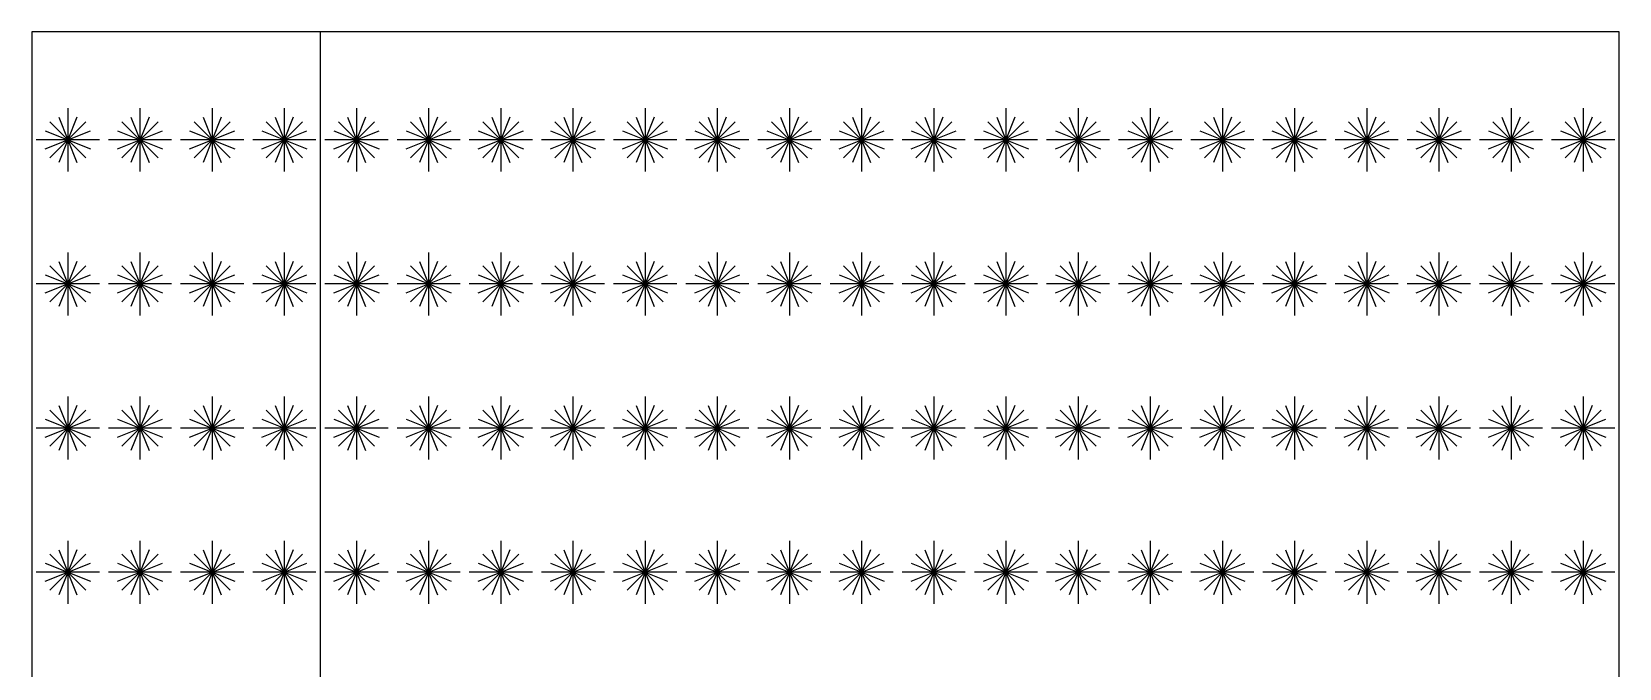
# Model space of a CAD drawing. Header units: inches. Extents: x 0 to 11, y -1.5 to 10.
# Drawn here: x 0 to 11, y 5.58 to 10 of the extents above; entities that cross this region are included whole.
import ezdxf

# ---------------------------------------------------------------- set-up
doc = ezdxf.new("R2010")
doc.units = ezdxf.units.IN
doc.header["$LTSCALE"] = 0.01
doc.header["$MEASUREMENT"] = 0

msp = doc.modelspace()

# ---------------------------------------------------------------- linework, layer by layer
at = {"linetype": 'Continuous'}
for p, q in [((0.25, 9.4688), (0.25, 9.0313)), ((0.75, 9.4688), (0.75, 9.0313)), ((1.25, 9.4688), (1.25, 9.0313)), ((1.75, 9.4688), (1.75, 9.0313)), ((2.25, 9.4688), (2.25, 9.0313)), ((2.75, 9.4688), (2.75, 9.0313)), ((3.25, 9.4688), (3.25, 9.0313)), ((3.75, 9.4688), (3.75, 9.0313)), ((4.25, 9.4688), (4.25, 9.0313)), ((4.75, 9.4688), (4.75, 9.0313)), ((5.25, 9.4688), (5.25, 9.0313)), ((5.75, 9.4688), (5.75, 9.0313)), ((6.25, 9.4688), (6.25, 9.0313)), ((6.75, 9.4688), (6.75, 9.0313)), ((7.25, 9.4688), (7.25, 9.0313)), ((7.75, 9.4688), (7.75, 9.0313)), ((8.25, 9.4688), (8.25, 9.0313)), ((8.75, 9.4688), (8.75, 9.0313)), ((9.25, 9.4688), (9.25, 9.0313)), ((9.75, 9.4688), (9.75, 9.0313)), ((10.25, 9.4688), (10.25, 9.0313)), ((10.75, 9.4688), (10.75, 9.0313)), ((0.125, 9.375), (0.375, 9.125)), ((0.375, 9.375), (0.125, 9.125)), ((0.3125, 9.4063), (0.1875, 9.0938)), ((0.1875, 9.4063), (0.3125, 9.0938)), ((0.625, 9.375), (0.875, 9.125)), ((0.875, 9.375), (0.625, 9.125)), ((0.8125, 9.4063), (0.6875, 9.0938)), ((0.6875, 9.4063), (0.8125, 9.0938)), ((1.125, 9.375), (1.375, 9.125)), ((1.375, 9.375), (1.125, 9.125)), ((1.3125, 9.4063), (1.1875, 9.0938)), ((1.1875, 9.4063), (1.3125, 9.0938)), ((1.625, 9.375), (1.875, 9.125)), ((1.875, 9.375), (1.625, 9.125)), ((1.8125, 9.4063), (1.6875, 9.0938)), ((1.6875, 9.4063), (1.8125, 9.0938)), ((2.125, 9.375), (2.375, 9.125)), ((2.375, 9.375), (2.125, 9.125)), ((2.3125, 9.4063), (2.1875, 9.0938)), ((2.1875, 9.4063), (2.3125, 9.0938)), ((2.625, 9.375), (2.875, 9.125)), ((2.875, 9.375), (2.625, 9.125)), ((2.8125, 9.4063), (2.6875, 9.0938)), ((2.6875, 9.4063), (2.8125, 9.0938)), ((3.125, 9.375), (3.375, 9.125)), ((3.375, 9.375), (3.125, 9.125)), ((3.3125, 9.4063), (3.1875, 9.0938)), ((3.1875, 9.4063), (3.3125, 9.0938)), ((3.625, 9.375), (3.875, 9.125)), ((3.875, 9.375), (3.625, 9.125)), ((3.8125, 9.4063), (3.6875, 9.0938)), ((3.6875, 9.4063), (3.8125, 9.0938)), ((4.125, 9.375), (4.375, 9.125)), ((4.375, 9.375), (4.125, 9.125)), ((4.3125, 9.4063), (4.1875, 9.0938)), ((4.1875, 9.4063), (4.3125, 9.0938)), ((4.625, 9.375), (4.875, 9.125)), ((4.875, 9.375), (4.625, 9.125)), ((4.8125, 9.4063), (4.6875, 9.0938)), ((4.6875, 9.4063), (4.8125, 9.0938)), ((5.125, 9.375), (5.375, 9.125)), ((5.375, 9.375), (5.125, 9.125)), ((5.3125, 9.4063), (5.1875, 9.0938)), ((5.1875, 9.4063), (5.3125, 9.0938)), ((5.625, 9.375), (5.875, 9.125)), ((5.875, 9.375), (5.625, 9.125)), ((5.8125, 9.4063), (5.6875, 9.0938)), ((5.6875, 9.4063), (5.8125, 9.0938)), ((6.125, 9.375), (6.375, 9.125)), ((6.375, 9.375), (6.125, 9.125)), ((6.3125, 9.4063), (6.1875, 9.0938)), ((6.1875, 9.4063), (6.3125, 9.0938)), ((6.625, 9.375), (6.875, 9.125)), ((6.875, 9.375), (6.625, 9.125)), ((6.8125, 9.4063), (6.6875, 9.0938)), ((6.6875, 9.4063), (6.8125, 9.0938)), ((7.125, 9.375), (7.375, 9.125)), ((7.375, 9.375), (7.125, 9.125)), ((7.3125, 9.4063), (7.1875, 9.0938)), ((7.1875, 9.4063), (7.3125, 9.0938)), ((7.625, 9.375), (7.875, 9.125)), ((7.875, 9.375), (7.625, 9.125)), ((7.8125, 9.4063), (7.6875, 9.0938)), ((7.6875, 9.4063), (7.8125, 9.0938)), ((8.125, 9.375), (8.375, 9.125)), ((8.375, 9.375), (8.125, 9.125)), ((8.3125, 9.4063), (8.1875, 9.0938)), ((8.1875, 9.4063), (8.3125, 9.0938)), ((8.625, 9.375), (8.875, 9.125)), ((8.875, 9.375), (8.625, 9.125)), ((8.8125, 9.4063), (8.6875, 9.0938)), ((8.6875, 9.4063), (8.8125, 9.0938)), ((9.125, 9.375), (9.375, 9.125)), ((9.375, 9.375), (9.125, 9.125)), ((9.3125, 9.4063), (9.1875, 9.0938)), ((9.1875, 9.4063), (9.3125, 9.0938)), ((9.625, 9.375), (9.875, 9.125)), ((9.875, 9.375), (9.625, 9.125)), ((9.8125, 9.4063), (9.6875, 9.0938)), ((9.6875, 9.4063), (9.8125, 9.0938)), ((10.125, 9.375), (10.375, 9.125)), ((10.375, 9.375), (10.125, 9.125)), ((10.3125, 9.4063), (10.1875, 9.0938)), ((10.1875, 9.4063), (10.3125, 9.0938)), ((10.625, 9.375), (10.875, 9.125)), ((10.875, 9.375), (10.625, 9.125)), ((10.8125, 9.4063), (10.6875, 9.0938)), ((10.6875, 9.4063), (10.8125, 9.0938)), ((0.4688, 9.25), (0.0313, 9.25)), ((0.0938, 9.1875), (0.4063, 9.3125)), ((0.0938, 9.3125), (0.4063, 9.1875)), ((0.9688, 9.25), (0.5313, 9.25)), ((0.5938, 9.1875), (0.9063, 9.3125)), ((0.5938, 9.3125), (0.9063, 9.1875)), ((1.4688, 9.25), (1.0313, 9.25)), ((1.0938, 9.1875), (1.4063, 9.3125)), ((1.0938, 9.3125), (1.4063, 9.1875)), ((1.9688, 9.25), (1.5313, 9.25)), ((1.5938, 9.1875), (1.9063, 9.3125)), ((1.5938, 9.3125), (1.9063, 9.1875)), ((2.4688, 9.25), (2.0313, 9.25)), ((2.0938, 9.1875), (2.4063, 9.3125)), ((2.0938, 9.3125), (2.4063, 9.1875)), ((2.9688, 9.25), (2.5313, 9.25)), ((2.5938, 9.1875), (2.9063, 9.3125)), ((2.5938, 9.3125), (2.9063, 9.1875)), ((3.4688, 9.25), (3.0313, 9.25)), ((3.0938, 9.1875), (3.4063, 9.3125)), ((3.0938, 9.3125), (3.4063, 9.1875)), ((3.9688, 9.25), (3.5313, 9.25)), ((3.5938, 9.1875), (3.9063, 9.3125)), ((3.5938, 9.3125), (3.9063, 9.1875)), ((4.4688, 9.25), (4.0313, 9.25)), ((4.0938, 9.1875), (4.4063, 9.3125)), ((4.0938, 9.3125), (4.4063, 9.1875)), ((4.9688, 9.25), (4.5313, 9.25)), ((4.5938, 9.1875), (4.9063, 9.3125)), ((4.5938, 9.3125), (4.9063, 9.1875)), ((5.4688, 9.25), (5.0313, 9.25)), ((5.0938, 9.1875), (5.4063, 9.3125)), ((5.0938, 9.3125), (5.4063, 9.1875)), ((5.9688, 9.25), (5.5313, 9.25)), ((5.5938, 9.1875), (5.9063, 9.3125)), ((5.5938, 9.3125), (5.9063, 9.1875)), ((6.4688, 9.25), (6.0313, 9.25)), ((6.0938, 9.1875), (6.4063, 9.3125)), ((6.0938, 9.3125), (6.4063, 9.1875)), ((6.9688, 9.25), (6.5313, 9.25)), ((6.5938, 9.1875), (6.9063, 9.3125)), ((6.5938, 9.3125), (6.9063, 9.1875)), ((7.4688, 9.25), (7.0313, 9.25)), ((7.0938, 9.1875), (7.4063, 9.3125)), ((7.0938, 9.3125), (7.4063, 9.1875)), ((7.9688, 9.25), (7.5313, 9.25)), ((7.5938, 9.1875), (7.9063, 9.3125)), ((7.5938, 9.3125), (7.9063, 9.1875)), ((8.4688, 9.25), (8.0313, 9.25)), ((8.0938, 9.1875), (8.4063, 9.3125)), ((8.0938, 9.3125), (8.4063, 9.1875)), ((8.9688, 9.25), (8.5313, 9.25)), ((8.5938, 9.1875), (8.9063, 9.3125)), ((8.5938, 9.3125), (8.9063, 9.1875)), ((9.4688, 9.25), (9.0313, 9.25)), ((9.0938, 9.1875), (9.4063, 9.3125)), ((9.0938, 9.3125), (9.4063, 9.1875)), ((9.9688, 9.25), (9.5313, 9.25)), ((9.5938, 9.1875), (9.9063, 9.3125)), ((9.5938, 9.3125), (9.9063, 9.1875)), ((10.4688, 9.25), (10.0313, 9.25)), ((10.0938, 9.1875), (10.4063, 9.3125)), ((10.0938, 9.3125), (10.4063, 9.1875)), ((10.9688, 9.25), (10.5313, 9.25)), ((10.5938, 9.1875), (10.9063, 9.3125)), ((10.5938, 9.3125), (10.9063, 9.1875)), ((0.125, 8.375), (0.375, 8.125)), ((0.375, 8.375), (0.125, 8.125)), ((0.3125, 8.4063), (0.1875, 8.0938)), ((0.1875, 8.4063), (0.3125, 8.0938)), ((0.25, 8.4688), (0.25, 8.0313)), ((0.625, 8.375), (0.875, 8.125)), ((0.875, 8.375), (0.625, 8.125)), ((0.8125, 8.4063), (0.6875, 8.0938)), ((0.6875, 8.4063), (0.8125, 8.0938)), ((0.75, 8.4688), (0.75, 8.0313)), ((1.125, 8.375), (1.375, 8.125)), ((1.375, 8.375), (1.125, 8.125)), ((1.3125, 8.4063), (1.1875, 8.0938)), ((1.1875, 8.4063), (1.3125, 8.0938)), ((1.25, 8.4688), (1.25, 8.0313)), ((1.625, 8.375), (1.875, 8.125)), ((1.875, 8.375), (1.625, 8.125)), ((1.8125, 8.4063), (1.6875, 8.0938)), ((1.6875, 8.4063), (1.8125, 8.0938)), ((1.75, 8.4688), (1.75, 8.0313)), ((2.125, 8.375), (2.375, 8.125)), ((2.375, 8.375), (2.125, 8.125)), ((2.3125, 8.4063), (2.1875, 8.0938)), ((2.1875, 8.4063), (2.3125, 8.0938)), ((2.25, 8.4688), (2.25, 8.0313)), ((2.625, 8.375), (2.875, 8.125)), ((2.875, 8.375), (2.625, 8.125)), ((2.8125, 8.4063), (2.6875, 8.0938)), ((2.6875, 8.4063), (2.8125, 8.0938)), ((2.75, 8.4688), (2.75, 8.0313)), ((3.125, 8.375), (3.375, 8.125)), ((3.375, 8.375), (3.125, 8.125)), ((3.3125, 8.4063), (3.1875, 8.0938)), ((3.1875, 8.4063), (3.3125, 8.0938)), ((3.25, 8.4688), (3.25, 8.0313)), ((3.625, 8.375), (3.875, 8.125)), ((3.875, 8.375), (3.625, 8.125)), ((3.8125, 8.4063), (3.6875, 8.0938)), ((3.6875, 8.4063), (3.8125, 8.0938)), ((3.75, 8.4688), (3.75, 8.0313)), ((4.125, 8.375), (4.375, 8.125)), ((4.375, 8.375), (4.125, 8.125)), ((4.3125, 8.4063), (4.1875, 8.0938)), ((4.1875, 8.4063), (4.3125, 8.0938)), ((4.25, 8.4688), (4.25, 8.0313)), ((4.625, 8.375), (4.875, 8.125)), ((4.875, 8.375), (4.625, 8.125)), ((4.8125, 8.4063), (4.6875, 8.0938)), ((4.6875, 8.4063), (4.8125, 8.0938)), ((4.75, 8.4688), (4.75, 8.0313)), ((5.125, 8.375), (5.375, 8.125)), ((5.375, 8.375), (5.125, 8.125)), ((5.3125, 8.4063), (5.1875, 8.0938)), ((5.1875, 8.4063), (5.3125, 8.0938)), ((5.25, 8.4688), (5.25, 8.0313)), ((5.625, 8.375), (5.875, 8.125)), ((5.875, 8.375), (5.625, 8.125)), ((5.8125, 8.4063), (5.6875, 8.0938)), ((5.6875, 8.4063), (5.8125, 8.0938)), ((5.75, 8.4688), (5.75, 8.0313)), ((6.125, 8.375), (6.375, 8.125)), ((6.375, 8.375), (6.125, 8.125)), ((6.3125, 8.4063), (6.1875, 8.0938)), ((6.1875, 8.4063), (6.3125, 8.0938)), ((6.25, 8.4688), (6.25, 8.0313)), ((6.625, 8.375), (6.875, 8.125)), ((6.875, 8.375), (6.625, 8.125)), ((6.8125, 8.4063), (6.6875, 8.0938)), ((6.6875, 8.4063), (6.8125, 8.0938)), ((6.75, 8.4688), (6.75, 8.0313)), ((7.125, 8.375), (7.375, 8.125)), ((7.375, 8.375), (7.125, 8.125)), ((7.3125, 8.4063), (7.1875, 8.0938)), ((7.1875, 8.4063), (7.3125, 8.0938)), ((7.25, 8.4688), (7.25, 8.0313)), ((7.625, 8.375), (7.875, 8.125)), ((7.875, 8.375), (7.625, 8.125)), ((7.8125, 8.4063), (7.6875, 8.0938)), ((7.6875, 8.4063), (7.8125, 8.0938)), ((7.75, 8.4688), (7.75, 8.0313)), ((8.125, 8.375), (8.375, 8.125)), ((8.375, 8.375), (8.125, 8.125)), ((8.3125, 8.4063), (8.1875, 8.0938)), ((8.1875, 8.4063), (8.3125, 8.0938)), ((8.25, 8.4688), (8.25, 8.0313)), ((8.625, 8.375), (8.875, 8.125)), ((8.875, 8.375), (8.625, 8.125)), ((8.8125, 8.4063), (8.6875, 8.0938)), ((8.6875, 8.4063), (8.8125, 8.0938)), ((8.75, 8.4688), (8.75, 8.0313)), ((9.125, 8.375), (9.375, 8.125)), ((9.375, 8.375), (9.125, 8.125)), ((9.3125, 8.4063), (9.1875, 8.0938)), ((9.1875, 8.4063), (9.3125, 8.0938)), ((9.25, 8.4688), (9.25, 8.0313)), ((9.625, 8.375), (9.875, 8.125)), ((9.875, 8.375), (9.625, 8.125)), ((9.8125, 8.4063), (9.6875, 8.0938)), ((9.6875, 8.4063), (9.8125, 8.0938)), ((9.75, 8.4688), (9.75, 8.0313)), ((10.125, 8.375), (10.375, 8.125)), ((10.375, 8.375), (10.125, 8.125)), ((10.3125, 8.4063), (10.1875, 8.0938)), ((10.1875, 8.4063), (10.3125, 8.0938)), ((10.25, 8.4688), (10.25, 8.0313)), ((10.625, 8.375), (10.875, 8.125)), ((10.875, 8.375), (10.625, 8.125)), ((10.8125, 8.4063), (10.6875, 8.0938)), ((10.6875, 8.4063), (10.8125, 8.0938)), ((10.75, 8.4688), (10.75, 8.0313)), ((0.0938, 8.1875), (0.4063, 8.3125)), ((0.0938, 8.3125), (0.4063, 8.1875)), ((0.5938, 8.1875), (0.9063, 8.3125)), ((0.5938, 8.3125), (0.9063, 8.1875)), ((1.0938, 8.1875), (1.4063, 8.3125)), ((1.0938, 8.3125), (1.4063, 8.1875)), ((1.5938, 8.1875), (1.9063, 8.3125)), ((1.5938, 8.3125), (1.9063, 8.1875)), ((2.0938, 8.1875), (2.4063, 8.3125)), ((2.0938, 8.3125), (2.4063, 8.1875)), ((2.5938, 8.1875), (2.9063, 8.3125)), ((2.5938, 8.3125), (2.9063, 8.1875)), ((3.0938, 8.1875), (3.4063, 8.3125)), ((3.0938, 8.3125), (3.4063, 8.1875)), ((3.5938, 8.1875), (3.9063, 8.3125)), ((3.5938, 8.3125), (3.9063, 8.1875)), ((4.0938, 8.1875), (4.4063, 8.3125)), ((4.0938, 8.3125), (4.4063, 8.1875)), ((4.5938, 8.1875), (4.9063, 8.3125)), ((4.5938, 8.3125), (4.9063, 8.1875)), ((5.0938, 8.1875), (5.4063, 8.3125)), ((5.0938, 8.3125), (5.4063, 8.1875)), ((5.5938, 8.1875), (5.9063, 8.3125)), ((5.5938, 8.3125), (5.9063, 8.1875)), ((6.0938, 8.1875), (6.4063, 8.3125)), ((6.0938, 8.3125), (6.4063, 8.1875)), ((6.5938, 8.1875), (6.9063, 8.3125)), ((6.5938, 8.3125), (6.9063, 8.1875)), ((7.0938, 8.1875), (7.4063, 8.3125)), ((7.0938, 8.3125), (7.4063, 8.1875)), ((7.5938, 8.1875), (7.9063, 8.3125)), ((7.5938, 8.3125), (7.9063, 8.1875)), ((8.0938, 8.1875), (8.4063, 8.3125)), ((8.0938, 8.3125), (8.4063, 8.1875)), ((8.5938, 8.1875), (8.9063, 8.3125)), ((8.5938, 8.3125), (8.9063, 8.1875)), ((9.0938, 8.1875), (9.4063, 8.3125)), ((9.0938, 8.3125), (9.4063, 8.1875)), ((9.5938, 8.1875), (9.9063, 8.3125)), ((9.5938, 8.3125), (9.9063, 8.1875)), ((10.0938, 8.1875), (10.4063, 8.3125)), ((10.0938, 8.3125), (10.4063, 8.1875)), ((10.5938, 8.1875), (10.9063, 8.3125)), ((10.5938, 8.3125), (10.9063, 8.1875)), ((0.4688, 8.25), (0.0313, 8.25)), ((0.9688, 8.25), (0.5313, 8.25)), ((1.4688, 8.25), (1.0313, 8.25)), ((1.9688, 8.25), (1.5313, 8.25)), ((2.4688, 8.25), (2.0313, 8.25)), ((2.9688, 8.25), (2.5313, 8.25)), ((3.4688, 8.25), (3.0313, 8.25)), ((3.9688, 8.25), (3.5313, 8.25)), ((4.4688, 8.25), (4.0313, 8.25)), ((4.9688, 8.25), (4.5313, 8.25)), ((5.4688, 8.25), (5.0313, 8.25)), ((5.9688, 8.25), (5.5313, 8.25)), ((6.4688, 8.25), (6.0313, 8.25)), ((6.9688, 8.25), (6.5313, 8.25)), ((7.4688, 8.25), (7.0313, 8.25)), ((7.9688, 8.25), (7.5313, 8.25)), ((8.4688, 8.25), (8.0313, 8.25)), ((8.9688, 8.25), (8.5313, 8.25)), ((9.4688, 8.25), (9.0313, 8.25)), ((9.9688, 8.25), (9.5313, 8.25)), ((10.4688, 8.25), (10.0313, 8.25)), ((10.9688, 8.25), (10.5313, 8.25)), ((0.125, 7.375), (0.375, 7.125)), ((0.375, 7.375), (0.125, 7.125)), ((0.3125, 7.4063), (0.1875, 7.0938)), ((0.1875, 7.4063), (0.3125, 7.0938)), ((0.25, 7.4688), (0.25, 7.0313)), ((0.625, 7.375), (0.875, 7.125)), ((0.875, 7.375), (0.625, 7.125)), ((0.8125, 7.4063), (0.6875, 7.0938)), ((0.6875, 7.4063), (0.8125, 7.0938)), ((0.75, 7.4688), (0.75, 7.0313)), ((1.125, 7.375), (1.375, 7.125)), ((1.375, 7.375), (1.125, 7.125)), ((1.3125, 7.4063), (1.1875, 7.0938)), ((1.1875, 7.4063), (1.3125, 7.0938)), ((1.25, 7.4688), (1.25, 7.0313)), ((1.625, 7.375), (1.875, 7.125)), ((1.875, 7.375), (1.625, 7.125)), ((1.8125, 7.4063), (1.6875, 7.0938)), ((1.6875, 7.4063), (1.8125, 7.0938)), ((1.75, 7.4688), (1.75, 7.0313)), ((2.125, 7.375), (2.375, 7.125)), ((2.375, 7.375), (2.125, 7.125)), ((2.3125, 7.4063), (2.1875, 7.0938)), ((2.1875, 7.4063), (2.3125, 7.0938)), ((2.25, 7.4688), (2.25, 7.0313)), ((2.625, 7.375), (2.875, 7.125)), ((2.875, 7.375), (2.625, 7.125)), ((2.8125, 7.4063), (2.6875, 7.0938)), ((2.6875, 7.4063), (2.8125, 7.0938)), ((2.75, 7.4688), (2.75, 7.0313)), ((3.125, 7.375), (3.375, 7.125)), ((3.375, 7.375), (3.125, 7.125)), ((3.3125, 7.4063), (3.1875, 7.0938)), ((3.1875, 7.4063), (3.3125, 7.0938)), ((3.25, 7.4688), (3.25, 7.0313)), ((3.625, 7.375), (3.875, 7.125)), ((3.875, 7.375), (3.625, 7.125)), ((3.8125, 7.4063), (3.6875, 7.0938)), ((3.6875, 7.4063), (3.8125, 7.0938)), ((3.75, 7.4688), (3.75, 7.0313)), ((4.125, 7.375), (4.375, 7.125)), ((4.375, 7.375), (4.125, 7.125)), ((4.3125, 7.4063), (4.1875, 7.0938)), ((4.1875, 7.4063), (4.3125, 7.0938)), ((4.25, 7.4688), (4.25, 7.0313)), ((4.625, 7.375), (4.875, 7.125)), ((4.875, 7.375), (4.625, 7.125)), ((4.8125, 7.4063), (4.6875, 7.0938)), ((4.6875, 7.4063), (4.8125, 7.0938)), ((4.75, 7.4688), (4.75, 7.0313)), ((5.125, 7.375), (5.375, 7.125)), ((5.375, 7.375), (5.125, 7.125)), ((5.3125, 7.4063), (5.1875, 7.0938)), ((5.1875, 7.4063), (5.3125, 7.0938)), ((5.25, 7.4688), (5.25, 7.0313)), ((5.625, 7.375), (5.875, 7.125)), ((5.875, 7.375), (5.625, 7.125)), ((5.8125, 7.4063), (5.6875, 7.0938)), ((5.6875, 7.4063), (5.8125, 7.0938)), ((5.75, 7.4688), (5.75, 7.0313)), ((6.125, 7.375), (6.375, 7.125)), ((6.375, 7.375), (6.125, 7.125)), ((6.3125, 7.4063), (6.1875, 7.0938)), ((6.1875, 7.4063), (6.3125, 7.0938)), ((6.25, 7.4688), (6.25, 7.0313)), ((6.625, 7.375), (6.875, 7.125)), ((6.875, 7.375), (6.625, 7.125)), ((6.8125, 7.4063), (6.6875, 7.0938)), ((6.6875, 7.4063), (6.8125, 7.0938)), ((6.75, 7.4688), (6.75, 7.0313)), ((7.125, 7.375), (7.375, 7.125)), ((7.375, 7.375), (7.125, 7.125)), ((7.3125, 7.4063), (7.1875, 7.0938)), ((7.1875, 7.4063), (7.3125, 7.0938)), ((7.25, 7.4688), (7.25, 7.0313)), ((7.625, 7.375), (7.875, 7.125)), ((7.875, 7.375), (7.625, 7.125)), ((7.8125, 7.4063), (7.6875, 7.0938)), ((7.6875, 7.4063), (7.8125, 7.0938)), ((7.75, 7.4688), (7.75, 7.0313)), ((8.125, 7.375), (8.375, 7.125)), ((8.375, 7.375), (8.125, 7.125)), ((8.3125, 7.4063), (8.1875, 7.0938)), ((8.1875, 7.4063), (8.3125, 7.0938)), ((8.25, 7.4688), (8.25, 7.0313)), ((8.625, 7.375), (8.875, 7.125)), ((8.875, 7.375), (8.625, 7.125)), ((8.8125, 7.4063), (8.6875, 7.0938)), ((8.6875, 7.4063), (8.8125, 7.0938)), ((8.75, 7.4688), (8.75, 7.0313)), ((9.125, 7.375), (9.375, 7.125)), ((9.375, 7.375), (9.125, 7.125)), ((9.3125, 7.4063), (9.1875, 7.0938)), ((9.1875, 7.4063), (9.3125, 7.0938)), ((9.25, 7.4688), (9.25, 7.0313)), ((9.625, 7.375), (9.875, 7.125)), ((9.875, 7.375), (9.625, 7.125)), ((9.8125, 7.4063), (9.6875, 7.0938)), ((9.6875, 7.4063), (9.8125, 7.0938)), ((9.75, 7.4688), (9.75, 7.0313)), ((10.125, 7.375), (10.375, 7.125)), ((10.375, 7.375), (10.125, 7.125)), ((10.3125, 7.4063), (10.1875, 7.0938)), ((10.1875, 7.4063), (10.3125, 7.0938)), ((10.25, 7.4688), (10.25, 7.0313)), ((10.625, 7.375), (10.875, 7.125)), ((10.875, 7.375), (10.625, 7.125)), ((10.8125, 7.4063), (10.6875, 7.0938)), ((10.6875, 7.4063), (10.8125, 7.0938)), ((10.75, 7.4688), (10.75, 7.0313)), ((0.0938, 7.1875), (0.4063, 7.3125)), ((0.0938, 7.3125), (0.4063, 7.1875)), ((0.5938, 7.1875), (0.9063, 7.3125)), ((0.5938, 7.3125), (0.9063, 7.1875)), ((1.0938, 7.1875), (1.4063, 7.3125)), ((1.0938, 7.3125), (1.4063, 7.1875)), ((1.5938, 7.1875), (1.9063, 7.3125)), ((1.5938, 7.3125), (1.9063, 7.1875)), ((2.0938, 7.1875), (2.4063, 7.3125)), ((2.0938, 7.3125), (2.4063, 7.1875)), ((2.5938, 7.1875), (2.9063, 7.3125)), ((2.5938, 7.3125), (2.9063, 7.1875)), ((3.0938, 7.1875), (3.4063, 7.3125)), ((3.0938, 7.3125), (3.4063, 7.1875)), ((3.5938, 7.1875), (3.9063, 7.3125)), ((3.5938, 7.3125), (3.9063, 7.1875)), ((4.0938, 7.1875), (4.4063, 7.3125)), ((4.0938, 7.3125), (4.4063, 7.1875)), ((4.5938, 7.1875), (4.9063, 7.3125)), ((4.5938, 7.3125), (4.9063, 7.1875)), ((5.0938, 7.1875), (5.4063, 7.3125)), ((5.0938, 7.3125), (5.4063, 7.1875)), ((5.5938, 7.1875), (5.9063, 7.3125)), ((5.5938, 7.3125), (5.9063, 7.1875)), ((6.0938, 7.1875), (6.4063, 7.3125)), ((6.0938, 7.3125), (6.4063, 7.1875)), ((6.5938, 7.1875), (6.9063, 7.3125)), ((6.5938, 7.3125), (6.9063, 7.1875)), ((7.0938, 7.1875), (7.4063, 7.3125)), ((7.0938, 7.3125), (7.4063, 7.1875)), ((7.5938, 7.1875), (7.9063, 7.3125)), ((7.5938, 7.3125), (7.9063, 7.1875)), ((8.0938, 7.1875), (8.4063, 7.3125)), ((8.0938, 7.3125), (8.4063, 7.1875)), ((8.5938, 7.1875), (8.9063, 7.3125)), ((8.5938, 7.3125), (8.9063, 7.1875)), ((9.0938, 7.1875), (9.4063, 7.3125)), ((9.0938, 7.3125), (9.4063, 7.1875)), ((9.5938, 7.1875), (9.9063, 7.3125)), ((9.5938, 7.3125), (9.9063, 7.1875)), ((10.0938, 7.1875), (10.4063, 7.3125)), ((10.0938, 7.3125), (10.4063, 7.1875)), ((10.5938, 7.1875), (10.9063, 7.3125)), ((10.5938, 7.3125), (10.9063, 7.1875)), ((0.4688, 7.25), (0.0313, 7.25)), ((0.9688, 7.25), (0.5313, 7.25)), ((1.4688, 7.25), (1.0313, 7.25)), ((1.9688, 7.25), (1.5313, 7.25)), ((2.4688, 7.25), (2.0313, 7.25)), ((2.9688, 7.25), (2.5313, 7.25)), ((3.4688, 7.25), (3.0313, 7.25)), ((3.9688, 7.25), (3.5313, 7.25)), ((4.4688, 7.25), (4.0313, 7.25)), ((4.9688, 7.25), (4.5313, 7.25)), ((5.4688, 7.25), (5.0313, 7.25)), ((5.9688, 7.25), (5.5313, 7.25)), ((6.4688, 7.25), (6.0313, 7.25)), ((6.9688, 7.25), (6.5313, 7.25)), ((7.4688, 7.25), (7.0313, 7.25)), ((7.9688, 7.25), (7.5313, 7.25)), ((8.4688, 7.25), (8.0313, 7.25)), ((8.9688, 7.25), (8.5313, 7.25)), ((9.4688, 7.25), (9.0313, 7.25)), ((9.9688, 7.25), (9.5313, 7.25)), ((10.4688, 7.25), (10.0313, 7.25)), ((10.9688, 7.25), (10.5313, 7.25)), ((0.3125, 6.4063), (0.1875, 6.0938)), ((0.1875, 6.4063), (0.3125, 6.0938)), ((0.25, 6.4688), (0.25, 6.0313)), ((0.8125, 6.4063), (0.6875, 6.0938)), ((0.6875, 6.4063), (0.8125, 6.0938)), ((0.75, 6.4688), (0.75, 6.0313)), ((1.3125, 6.4063), (1.1875, 6.0938)), ((1.1875, 6.4063), (1.3125, 6.0938)), ((1.25, 6.4688), (1.25, 6.0313)), ((1.8125, 6.4063), (1.6875, 6.0938)), ((1.6875, 6.4063), (1.8125, 6.0938)), ((1.75, 6.4688), (1.75, 6.0313)), ((2.3125, 6.4063), (2.1875, 6.0938)), ((2.1875, 6.4063), (2.3125, 6.0938)), ((2.25, 6.4688), (2.25, 6.0313)), ((2.8125, 6.4063), (2.6875, 6.0938)), ((2.6875, 6.4063), (2.8125, 6.0938)), ((2.75, 6.4688), (2.75, 6.0313)), ((3.3125, 6.4063), (3.1875, 6.0938)), ((3.1875, 6.4063), (3.3125, 6.0938)), ((3.25, 6.4688), (3.25, 6.0313)), ((3.8125, 6.4063), (3.6875, 6.0938)), ((3.6875, 6.4063), (3.8125, 6.0938)), ((3.75, 6.4688), (3.75, 6.0313)), ((4.3125, 6.4063), (4.1875, 6.0938)), ((4.1875, 6.4063), (4.3125, 6.0938)), ((4.25, 6.4688), (4.25, 6.0313)), ((4.8125, 6.4063), (4.6875, 6.0938)), ((4.6875, 6.4063), (4.8125, 6.0938)), ((4.75, 6.4688), (4.75, 6.0313)), ((5.3125, 6.4063), (5.1875, 6.0938)), ((5.1875, 6.4063), (5.3125, 6.0938)), ((5.25, 6.4688), (5.25, 6.0313)), ((5.8125, 6.4063), (5.6875, 6.0938)), ((5.6875, 6.4063), (5.8125, 6.0938)), ((5.75, 6.4688), (5.75, 6.0313)), ((6.3125, 6.4063), (6.1875, 6.0938)), ((6.1875, 6.4063), (6.3125, 6.0938)), ((6.25, 6.4688), (6.25, 6.0313)), ((6.8125, 6.4063), (6.6875, 6.0938)), ((6.6875, 6.4063), (6.8125, 6.0938)), ((6.75, 6.4688), (6.75, 6.0313)), ((7.3125, 6.4063), (7.1875, 6.0938)), ((7.1875, 6.4063), (7.3125, 6.0938)), ((7.25, 6.4688), (7.25, 6.0313)), ((7.8125, 6.4063), (7.6875, 6.0938)), ((7.6875, 6.4063), (7.8125, 6.0938)), ((7.75, 6.4688), (7.75, 6.0313)), ((8.3125, 6.4063), (8.1875, 6.0938)), ((8.1875, 6.4063), (8.3125, 6.0938)), ((8.25, 6.4688), (8.25, 6.0313)), ((8.8125, 6.4063), (8.6875, 6.0938)), ((8.6875, 6.4063), (8.8125, 6.0938)), ((8.75, 6.4688), (8.75, 6.0313)), ((9.3125, 6.4063), (9.1875, 6.0938)), ((9.1875, 6.4063), (9.3125, 6.0938)), ((9.25, 6.4688), (9.25, 6.0313)), ((9.8125, 6.4063), (9.6875, 6.0938)), ((9.6875, 6.4063), (9.8125, 6.0938)), ((9.75, 6.4688), (9.75, 6.0313)), ((10.3125, 6.4063), (10.1875, 6.0938)), ((10.1875, 6.4063), (10.3125, 6.0938)), ((10.25, 6.4688), (10.25, 6.0313)), ((10.8125, 6.4063), (10.6875, 6.0938)), ((10.6875, 6.4063), (10.8125, 6.0938)), ((10.75, 6.4688), (10.75, 6.0313)), ((0.0938, 6.1875), (0.4063, 6.3125)), ((0.0938, 6.3125), (0.4063, 6.1875)), ((0.125, 6.375), (0.375, 6.125)), ((0.375, 6.375), (0.125, 6.125)), ((0.5938, 6.1875), (0.9063, 6.3125)), ((0.5938, 6.3125), (0.9063, 6.1875)), ((0.625, 6.375), (0.875, 6.125)), ((0.875, 6.375), (0.625, 6.125)), ((1.0938, 6.1875), (1.4063, 6.3125)), ((1.0938, 6.3125), (1.4063, 6.1875)), ((1.125, 6.375), (1.375, 6.125)), ((1.375, 6.375), (1.125, 6.125)), ((1.5938, 6.1875), (1.9063, 6.3125)), ((1.5938, 6.3125), (1.9063, 6.1875)), ((1.625, 6.375), (1.875, 6.125)), ((1.875, 6.375), (1.625, 6.125)), ((2.0938, 6.1875), (2.4063, 6.3125)), ((2.0938, 6.3125), (2.4063, 6.1875)), ((2.125, 6.375), (2.375, 6.125)), ((2.375, 6.375), (2.125, 6.125)), ((2.5938, 6.1875), (2.9063, 6.3125)), ((2.5938, 6.3125), (2.9063, 6.1875)), ((2.625, 6.375), (2.875, 6.125)), ((2.875, 6.375), (2.625, 6.125)), ((3.0938, 6.1875), (3.4063, 6.3125)), ((3.0938, 6.3125), (3.4063, 6.1875)), ((3.125, 6.375), (3.375, 6.125)), ((3.375, 6.375), (3.125, 6.125)), ((3.5938, 6.1875), (3.9063, 6.3125)), ((3.5938, 6.3125), (3.9063, 6.1875)), ((3.625, 6.375), (3.875, 6.125)), ((3.875, 6.375), (3.625, 6.125)), ((4.0938, 6.1875), (4.4063, 6.3125)), ((4.0938, 6.3125), (4.4063, 6.1875)), ((4.125, 6.375), (4.375, 6.125)), ((4.375, 6.375), (4.125, 6.125)), ((4.5938, 6.1875), (4.9063, 6.3125)), ((4.5938, 6.3125), (4.9063, 6.1875)), ((4.625, 6.375), (4.875, 6.125)), ((4.875, 6.375), (4.625, 6.125)), ((5.0938, 6.1875), (5.4063, 6.3125)), ((5.0938, 6.3125), (5.4063, 6.1875)), ((5.125, 6.375), (5.375, 6.125)), ((5.375, 6.375), (5.125, 6.125)), ((5.5938, 6.1875), (5.9063, 6.3125)), ((5.5938, 6.3125), (5.9063, 6.1875)), ((5.625, 6.375), (5.875, 6.125)), ((5.875, 6.375), (5.625, 6.125)), ((6.0938, 6.1875), (6.4063, 6.3125)), ((6.0938, 6.3125), (6.4063, 6.1875)), ((6.125, 6.375), (6.375, 6.125)), ((6.375, 6.375), (6.125, 6.125)), ((6.5938, 6.1875), (6.9063, 6.3125)), ((6.5938, 6.3125), (6.9063, 6.1875)), ((6.625, 6.375), (6.875, 6.125)), ((6.875, 6.375), (6.625, 6.125)), ((7.0938, 6.1875), (7.4063, 6.3125)), ((7.0938, 6.3125), (7.4063, 6.1875)), ((7.125, 6.375), (7.375, 6.125)), ((7.375, 6.375), (7.125, 6.125)), ((7.5938, 6.1875), (7.9063, 6.3125)), ((7.5938, 6.3125), (7.9063, 6.1875)), ((7.625, 6.375), (7.875, 6.125)), ((7.875, 6.375), (7.625, 6.125)), ((8.0938, 6.1875), (8.4063, 6.3125)), ((8.0938, 6.3125), (8.4063, 6.1875)), ((8.125, 6.375), (8.375, 6.125)), ((8.375, 6.375), (8.125, 6.125)), ((8.5938, 6.1875), (8.9063, 6.3125)), ((8.5938, 6.3125), (8.9063, 6.1875)), ((8.625, 6.375), (8.875, 6.125)), ((8.875, 6.375), (8.625, 6.125)), ((9.0938, 6.1875), (9.4063, 6.3125)), ((9.0938, 6.3125), (9.4063, 6.1875)), ((9.125, 6.375), (9.375, 6.125)), ((9.375, 6.375), (9.125, 6.125)), ((9.5938, 6.1875), (9.9063, 6.3125)), ((9.5938, 6.3125), (9.9063, 6.1875)), ((9.625, 6.375), (9.875, 6.125)), ((9.875, 6.375), (9.625, 6.125)), ((10.0938, 6.1875), (10.4063, 6.3125)), ((10.0938, 6.3125), (10.4063, 6.1875)), ((10.125, 6.375), (10.375, 6.125)), ((10.375, 6.375), (10.125, 6.125)), ((10.5938, 6.1875), (10.9063, 6.3125)), ((10.5938, 6.3125), (10.9063, 6.1875)), ((10.625, 6.375), (10.875, 6.125)), ((10.875, 6.375), (10.625, 6.125)), ((0.4688, 6.25), (0.0313, 6.25)), ((0.9688, 6.25), (0.5313, 6.25)), ((1.4688, 6.25), (1.0313, 6.25)), ((1.9688, 6.25), (1.5313, 6.25)), ((2.4688, 6.25), (2.0313, 6.25)), ((2.9688, 6.25), (2.5313, 6.25)), ((3.4688, 6.25), (3.0313, 6.25)), ((3.9688, 6.25), (3.5313, 6.25)), ((4.4688, 6.25), (4.0313, 6.25)), ((4.9688, 6.25), (4.5313, 6.25)), ((5.4688, 6.25), (5.0313, 6.25)), ((5.9688, 6.25), (5.5313, 6.25)), ((6.4688, 6.25), (6.0313, 6.25)), ((6.9688, 6.25), (6.5313, 6.25)), ((7.4688, 6.25), (7.0313, 6.25)), ((7.9688, 6.25), (7.5313, 6.25)), ((8.4688, 6.25), (8.0313, 6.25)), ((8.9688, 6.25), (8.5313, 6.25)), ((9.4688, 6.25), (9.0313, 6.25)), ((9.9688, 6.25), (9.5313, 6.25)), ((10.4688, 6.25), (10.0313, 6.25)), ((10.9688, 6.25), (10.5313, 6.25))]:
    msp.add_line(p, q, dxfattribs=at)
msp.add_lwpolyline([(0, 0), (11, 0), (11, 10), (0, 10)], close=True)
msp.add_lwpolyline([(2, 0), (2, 10)])

doc.saveas('drawing.dxf')
